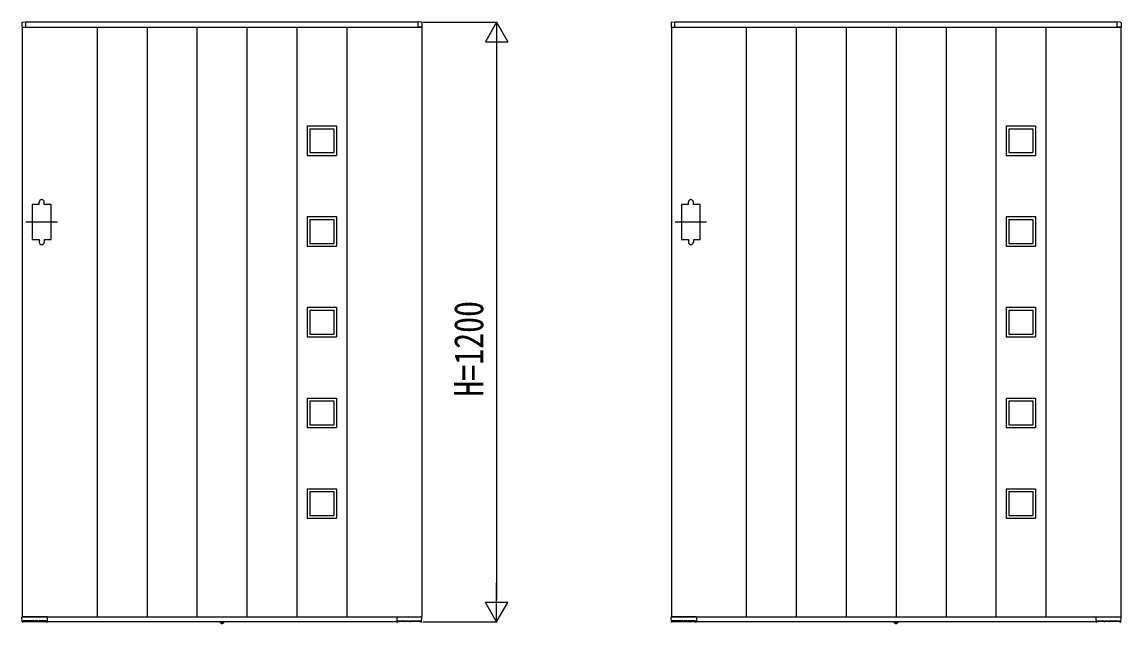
# Model space of a CAD drawing. Units: millimetres, scale not verified. Extents: x -8410 to 8410, y -5940 to 5940.
# Drawn here: x 790 to 2991, y 1846 to 3050 of the extents above; entities that cross this region are included whole.
import ezdxf
from ezdxf.enums import TextEntityAlignment as Align

# ---------------------------------------------------------------- set-up
doc = ezdxf.new("R2010")
doc.units = ezdxf.units.MM
doc.header["$LTSCALE"] = 30
doc.layers.add('0-2_YKK_A1', color=4, linetype='Continuous')
doc.layers.add('0-3_YKK_D', color=6, linetype='Continuous')
doc.styles.add('ＭＳ ゴシック', font='')
doc.styles.get('ＭＳ ゴシック').set_extended_font_data('MS Gothic')

msp = doc.modelspace()

# ---------------------------------------------------------------- linework, layer by layer
at = {"layer": '0-2_YKK_A1'}
for p, q in [((789.54, 3048.63), (789.54, 3040.5)), ((790.04, 3040), (790.04, 1860)), ((790.04, 3040), (1590.04, 3040)), ((790.04, 3040), (796.74, 3040)), ((790.95, 3050.13), (796.51, 3050.47)), ((796.74, 3040), (796.74, 3040)), ((1583.04, 3050), (797.04, 3050)), ((797.04, 3040), (797.04, 3050)), ((797.04, 3040.3), (797.04, 3049.97)), ((940.04, 3040), (940.04, 1860)), ((1040.04, 3040), (1040.04, 1860)), ((1140.04, 3040), (1140.04, 1860)), ((1240.04, 3040), (1240.04, 1860)), ((1340.04, 3040), (1340.04, 1860)), ((1440.04, 3040), (1440.04, 1860)), ((1583.04, 3040), (1583.04, 3050)), ((1583.04, 3040.3), (1583.04, 3049.97)), ((1590.04, 3040), (1583.34, 3040)), ((1583.34, 3040), (1583.34, 3040)), ((1589.13, 3050.13), (1583.57, 3050.47)), ((1590.04, 3040), (1590.04, 1860)), ((1590.54, 3048.63), (1590.54, 3040.5)), ((2089.54, 3048.63), (2089.54, 3040.5)), ((2090.04, 3040), (2090.04, 1860)), ((2090.04, 3040), (2990.04, 3040)), ((2090.04, 3040), (2096.74, 3040)), ((2090.95, 3050.13), (2096.51, 3050.47)), ((2096.74, 3040), (2096.74, 3040)), ((2983.04, 3050), (2097.04, 3050)), ((2097.04, 3040), (2097.04, 3050)), ((2097.04, 3040.3), (2097.04, 3049.97)), ((2240.04, 3040), (2240.04, 1860)), ((2340.04, 3040), (2340.04, 1860)), ((2440.04, 3040), (2440.04, 1860)), ((2540.04, 3040), (2540.04, 1860)), ((2640.04, 3040), (2640.04, 1860)), ((2740.04, 3040), (2740.04, 1860)), ((2840.04, 3040), (2840.04, 1860)), ((2983.04, 3040), (2983.04, 3050)), ((2983.04, 3040.3), (2983.04, 3049.97)), ((2990.04, 3040), (2983.34, 3040)), ((2983.34, 3040), (2983.34, 3040)), ((2989.13, 3050.13), (2983.57, 3050.47)), ((2990.04, 3040), (2990.04, 1860)), ((2990.54, 3048.63), (2990.54, 3040.5)), ((1360.54, 2842.5), (1360.54, 2783.5)), ((1360.54, 2842.5), (1419.54, 2842.5)), ((1419.54, 2842.5), (1419.54, 2783.5)), ((2760.54, 2842.5), (2760.54, 2783.5)), ((2760.54, 2842.5), (2819.54, 2842.5)), ((2819.54, 2842.5), (2819.54, 2783.5)), ((1366.04, 2837), (1366.04, 2789)), ((1366.04, 2837), (1414.04, 2837)), ((1414.04, 2837), (1414.04, 2789)), ((2766.04, 2837), (2766.04, 2789)), ((2766.04, 2837), (2814.04, 2837)), ((2814.04, 2837), (2814.04, 2789)), ((1360.54, 2783.5), (1419.54, 2783.5)), ((1366.04, 2789), (1414.04, 2789)), ((2760.54, 2783.5), (2819.54, 2783.5)), ((2766.04, 2789), (2814.04, 2789)), ((824.04, 2685), (824.04, 2690)), ((834.04, 2685), (834.04, 2690)), ((2124.04, 2685), (2124.04, 2690)), ((2134.04, 2685), (2134.04, 2690)), ((860.54, 2650), (797.54, 2650)), ((1360.54, 2661), (1360.54, 2602)), ((1360.54, 2661), (1419.54, 2661)), ((1366.04, 2655.5), (1366.04, 2607.5)), ((1366.04, 2655.5), (1414.04, 2655.5)), ((1414.04, 2655.5), (1414.04, 2607.5)), ((1419.54, 2661), (1419.54, 2602)), ((2160.54, 2650), (2097.54, 2650)), ((2760.54, 2661), (2760.54, 2602)), ((2760.54, 2661), (2819.54, 2661)), ((2766.04, 2655.5), (2766.04, 2607.5)), ((2766.04, 2655.5), (2814.04, 2655.5)), ((2814.04, 2655.5), (2814.04, 2607.5)), ((2819.54, 2661), (2819.54, 2602)), ((824.04, 2615), (824.04, 2610)), ((834.04, 2615), (834.04, 2610)), ((1360.54, 2602), (1419.54, 2602)), ((1366.04, 2607.5), (1414.04, 2607.5)), ((2124.04, 2615), (2124.04, 2610)), ((2134.04, 2615), (2134.04, 2610)), ((2760.54, 2602), (2819.54, 2602)), ((2766.04, 2607.5), (2814.04, 2607.5)), ((1360.54, 2479.5), (1360.54, 2420.5)), ((1360.54, 2479.5), (1419.54, 2479.5)), ((1366.04, 2474), (1366.04, 2426)), ((1366.04, 2474), (1414.04, 2474)), ((1414.04, 2474), (1414.04, 2426)), ((1419.54, 2479.5), (1419.54, 2420.5)), ((2760.54, 2479.5), (2760.54, 2420.5)), ((2760.54, 2479.5), (2819.54, 2479.5)), ((2766.04, 2474), (2766.04, 2426)), ((2766.04, 2474), (2814.04, 2474)), ((2814.04, 2474), (2814.04, 2426)), ((2819.54, 2479.5), (2819.54, 2420.5)), ((1366.04, 2426), (1414.04, 2426)), ((2766.04, 2426), (2814.04, 2426)), ((1360.54, 2420.5), (1419.54, 2420.5)), ((2760.54, 2420.5), (2819.54, 2420.5)), ((1360.54, 2298), (1360.54, 2239)), ((1360.54, 2298), (1419.54, 2298)), ((1366.04, 2292.5), (1366.04, 2244.5)), ((1366.04, 2292.5), (1414.04, 2292.5)), ((1414.04, 2292.5), (1414.04, 2244.5)), ((1419.54, 2298), (1419.54, 2239)), ((2760.54, 2298), (2760.54, 2239)), ((2760.54, 2298), (2819.54, 2298)), ((2766.04, 2292.5), (2766.04, 2244.5)), ((2766.04, 2292.5), (2814.04, 2292.5)), ((2814.04, 2292.5), (2814.04, 2244.5)), ((2819.54, 2298), (2819.54, 2239)), ((1360.54, 2239), (1419.54, 2239)), ((1366.04, 2244.5), (1414.04, 2244.5)), ((2760.54, 2239), (2819.54, 2239)), ((2766.04, 2244.5), (2814.04, 2244.5)), ((1360.54, 2116.5), (1360.54, 2057.5)), ((1360.54, 2116.5), (1419.54, 2116.5)), ((1419.54, 2116.5), (1419.54, 2057.5)), ((2760.54, 2116.5), (2760.54, 2057.5)), ((2760.54, 2116.5), (2819.54, 2116.5)), ((2819.54, 2116.5), (2819.54, 2057.5)), ((1366.04, 2111), (1366.04, 2063)), ((1366.04, 2111), (1414.04, 2111)), ((1414.04, 2111), (1414.04, 2063)), ((2766.04, 2111), (2766.04, 2063)), ((2766.04, 2111), (2814.04, 2111)), ((2814.04, 2111), (2814.04, 2063)), ((1360.54, 2057.5), (1419.54, 2057.5)), ((1366.04, 2063), (1414.04, 2063)), ((2760.54, 2057.5), (2819.54, 2057.5)), ((2766.04, 2063), (2814.04, 2063)), ((790.15, 1849.97), (789.57, 1859.47)), ((790.04, 1860), (1590.04, 1860)), ((839.74, 1860), (790.07, 1860)), ((791.4, 1849.5), (790.65, 1849.5)), ((791.9, 1849.99), (791.93, 1851.81)), ((791.91, 1850.5), (838.21, 1850.5)), ((812.83, 1852.1), (792.25, 1852.1)), ((813.15, 1851.81), (813.16, 1850.99)), ((814.88, 1850.99), (814.9, 1851.81)), ((821.87, 1852.1), (815.21, 1852.1)), ((822.18, 1851.81), (822.2, 1850.99)), ((823.92, 1850.99), (823.93, 1851.81)), ((837.87, 1852.1), (824.25, 1852.1)), ((834.14, 1852.1), (834.16, 1850.99)), ((838.18, 1851.81), (838.21, 1850.01)), ((839.54, 1849.52), (838.71, 1849.52)), ((840.04, 1860), (840.04, 1850)), ((840.04, 1859.7), (840.04, 1850.02)), ((1540.04, 1850), (840.04, 1850)), ((1186.13, 1849.5), (1186.22, 1850)), ((1186.13, 1849.5), (1186.3, 1848.53)), ((1186.13, 1849.5), (1193.95, 1849.5)), ((1186.22, 1850), (1193.86, 1850)), ((1190.04, 1845.8), (1190.04, 1850)), ((1193.95, 1849.5), (1193.78, 1848.53)), ((1193.95, 1849.5), (1193.86, 1850)), ((1540.04, 1860), (1540.04, 1850)), ((1540.04, 1859.7), (1540.04, 1850.02)), ((1540.34, 1860), (1590.01, 1860)), ((1540.54, 1849.52), (1541.37, 1849.52)), ((1541.9, 1851.81), (1541.87, 1850.01)), ((1588.17, 1850.5), (1541.87, 1850.5)), ((1542.21, 1852.1), (1555.83, 1852.1)), ((1545.94, 1852.1), (1545.92, 1850.99)), ((1556.16, 1850.99), (1556.15, 1851.81)), ((1557.9, 1851.81), (1557.88, 1850.99)), ((1558.21, 1852.1), (1564.87, 1852.1)), ((1565.2, 1850.99), (1565.18, 1851.81)), ((1566.93, 1851.81), (1566.92, 1850.99)), ((1567.25, 1852.1), (1587.83, 1852.1)), ((1588.18, 1849.99), (1588.15, 1851.81)), ((1588.68, 1849.5), (1589.43, 1849.5)), ((1589.93, 1849.97), (1590.51, 1859.47)), ((2090.15, 1849.97), (2089.57, 1859.47)), ((2090.04, 1860), (2990.04, 1860)), ((2139.74, 1860), (2090.07, 1860)), ((2091.4, 1849.5), (2090.65, 1849.5)), ((2091.9, 1849.99), (2091.93, 1851.81)), ((2091.91, 1850.5), (2138.21, 1850.5)), ((2112.83, 1852.1), (2092.25, 1852.1)), ((2113.15, 1851.81), (2113.16, 1850.99)), ((2114.88, 1850.99), (2114.9, 1851.81)), ((2121.87, 1852.1), (2115.21, 1852.1)), ((2122.18, 1851.81), (2122.2, 1850.99)), ((2123.92, 1850.99), (2123.93, 1851.81)), ((2137.87, 1852.1), (2124.25, 1852.1)), ((2134.14, 1852.1), (2134.16, 1850.99)), ((2138.18, 1851.81), (2138.21, 1850.01)), ((2139.54, 1849.52), (2138.71, 1849.52)), ((2140.04, 1860), (2140.04, 1850)), ((2140.04, 1859.7), (2140.04, 1850.02)), ((2940.04, 1850), (2140.04, 1850)), ((2536.13, 1849.5), (2536.22, 1850)), ((2536.13, 1849.5), (2536.3, 1848.53)), ((2536.13, 1849.5), (2543.95, 1849.5)), ((2536.22, 1850), (2543.86, 1850)), ((2540.04, 1845.8), (2540.04, 1850)), ((2543.95, 1849.5), (2543.78, 1848.53)), ((2543.95, 1849.5), (2543.86, 1850)), ((2940.04, 1860), (2940.04, 1850)), ((2940.04, 1859.7), (2940.04, 1850.02)), ((2940.34, 1860), (2990.01, 1860)), ((2940.54, 1849.52), (2941.37, 1849.52)), ((2941.9, 1851.81), (2941.87, 1850.01)), ((2988.17, 1850.5), (2941.87, 1850.5)), ((2942.21, 1852.1), (2955.83, 1852.1)), ((2945.94, 1852.1), (2945.92, 1850.99)), ((2956.16, 1850.99), (2956.15, 1851.81)), ((2957.9, 1851.81), (2957.88, 1850.99)), ((2958.21, 1852.1), (2964.87, 1852.1)), ((2965.2, 1850.99), (2965.18, 1851.81)), ((2966.93, 1851.81), (2966.92, 1850.99)), ((2967.25, 1852.1), (2987.83, 1852.1)), ((2988.18, 1849.99), (2988.15, 1851.81)), ((2988.68, 1849.5), (2989.43, 1849.5)), ((2989.93, 1849.97), (2990.51, 1859.47))]:
    msp.add_line(p, q, dxfattribs=at)
for points in [[(824.04, 2685), (810.04, 2685), (810.04, 2615), (824.04, 2615)], [(834.04, 2615), (848.04, 2615), (848.04, 2685), (834.04, 2685)], [(2124.04, 2685), (2110.04, 2685), (2110.04, 2615), (2124.04, 2615)], [(2134.04, 2615), (2148.04, 2615), (2148.04, 2685), (2134.04, 2685)], [(792.25, 1852.1), (792.11, 1852.07), (792.03, 1852.02), (791.99, 1851.97), (791.96, 1851.91), (791.94, 1851.86), (791.93, 1851.81)], [(813.15, 1851.81), (813.14, 1851.85), (813.13, 1851.9), (813.11, 1851.95), (813.08, 1851.99), (813.03, 1852.04), (812.95, 1852.08), (812.83, 1852.1)], [(815.21, 1852.1), (815.08, 1852.07), (815, 1852.02), (814.95, 1851.97), (814.92, 1851.91), (814.91, 1851.86), (814.9, 1851.81)], [(822.18, 1851.81), (822.18, 1851.85), (822.17, 1851.9), (822.14, 1851.95), (822.11, 1851.99), (822.06, 1852.04), (821.99, 1852.08), (821.87, 1852.1)], [(824.25, 1852.1), (824.11, 1852.07), (824.03, 1852.02), (823.99, 1851.97), (823.96, 1851.91), (823.94, 1851.86), (823.93, 1851.81)], [(838.18, 1851.81), (838.18, 1851.85), (838.17, 1851.9), (838.14, 1851.95), (838.11, 1851.99), (838.06, 1852.04), (837.99, 1852.08), (837.87, 1852.1)], [(1187.74, 1847.42), (1188.89, 1849.74), (1190.04, 1850.35)], [(1192.34, 1847.42), (1191.18, 1849.74), (1190.04, 1850.35)], [(1541.9, 1851.81), (1541.9, 1851.85), (1541.91, 1851.9), (1541.94, 1851.95), (1541.97, 1851.99), (1542.02, 1852.04), (1542.09, 1852.08), (1542.21, 1852.1)], [(1555.83, 1852.1), (1555.97, 1852.07), (1556.04, 1852.02), (1556.09, 1851.97), (1556.12, 1851.91), (1556.14, 1851.86), (1556.15, 1851.81)], [(1557.9, 1851.81), (1557.9, 1851.85), (1557.91, 1851.9), (1557.94, 1851.95), (1557.97, 1851.99), (1558.02, 1852.04), (1558.09, 1852.08), (1558.21, 1852.1)], [(1564.87, 1852.1), (1565, 1852.07), (1565.08, 1852.02), (1565.13, 1851.97), (1565.16, 1851.91), (1565.17, 1851.86), (1565.18, 1851.81)], [(1566.93, 1851.81), (1566.94, 1851.85), (1566.95, 1851.9), (1566.97, 1851.95), (1567, 1851.99), (1567.05, 1852.04), (1567.13, 1852.08), (1567.25, 1852.1)], [(1587.83, 1852.1), (1587.97, 1852.07), (1588.04, 1852.02), (1588.09, 1851.97), (1588.12, 1851.91), (1588.14, 1851.86), (1588.15, 1851.81)], [(2092.25, 1852.1), (2092.11, 1852.07), (2092.03, 1852.02), (2091.99, 1851.97), (2091.96, 1851.91), (2091.94, 1851.86), (2091.93, 1851.81)], [(2113.15, 1851.81), (2113.14, 1851.85), (2113.13, 1851.9), (2113.11, 1851.95), (2113.08, 1851.99), (2113.03, 1852.04), (2112.95, 1852.08), (2112.83, 1852.1)], [(2115.21, 1852.1), (2115.08, 1852.07), (2115, 1852.02), (2114.95, 1851.97), (2114.92, 1851.91), (2114.91, 1851.86), (2114.9, 1851.81)], [(2122.18, 1851.81), (2122.18, 1851.85), (2122.17, 1851.9), (2122.14, 1851.95), (2122.11, 1851.99), (2122.06, 1852.04), (2121.99, 1852.08), (2121.87, 1852.1)], [(2124.25, 1852.1), (2124.11, 1852.07), (2124.03, 1852.02), (2123.99, 1851.97), (2123.96, 1851.91), (2123.94, 1851.86), (2123.93, 1851.81)], [(2138.18, 1851.81), (2138.18, 1851.85), (2138.17, 1851.9), (2138.14, 1851.95), (2138.11, 1851.99), (2138.06, 1852.04), (2137.99, 1852.08), (2137.87, 1852.1)], [(2537.74, 1847.42), (2538.89, 1849.74), (2540.04, 1850.35)], [(2542.34, 1847.42), (2541.18, 1849.74), (2540.04, 1850.35)], [(2941.9, 1851.81), (2941.9, 1851.85), (2941.91, 1851.9), (2941.94, 1851.95), (2941.97, 1851.99), (2942.02, 1852.04), (2942.09, 1852.08), (2942.21, 1852.1)], [(2955.83, 1852.1), (2955.97, 1852.07), (2956.04, 1852.02), (2956.09, 1851.97), (2956.12, 1851.91), (2956.14, 1851.86), (2956.15, 1851.81)], [(2957.9, 1851.81), (2957.9, 1851.85), (2957.91, 1851.9), (2957.94, 1851.95), (2957.97, 1851.99), (2958.02, 1852.04), (2958.09, 1852.08), (2958.21, 1852.1)], [(2964.87, 1852.1), (2965, 1852.07), (2965.08, 1852.02), (2965.13, 1851.97), (2965.16, 1851.91), (2965.17, 1851.86), (2965.18, 1851.81)], [(2966.93, 1851.81), (2966.94, 1851.85), (2966.95, 1851.9), (2966.97, 1851.95), (2967, 1851.99), (2967.05, 1852.04), (2967.13, 1852.08), (2967.25, 1852.1)], [(2987.83, 1852.1), (2987.97, 1852.07), (2988.04, 1852.02), (2988.09, 1851.97), (2988.12, 1851.91), (2988.14, 1851.86), (2988.15, 1851.81)]]:
    msp.add_lwpolyline(points, dxfattribs=at)
for centre, radius, start, end in [((791.04, 3048.63), 1.5, 93.5, 180), ((790.04, 3040.5), 0.5, 180, 270), ((796.54, 3049.97), 0.5, 0, 93.5), ((796.74, 3040.3), 0.3, 270, 0), ((1583.54, 3049.97), 0.5, 86.5, 180), ((1583.34, 3040.3), 0.3, 180, 270), ((1589.04, 3048.63), 1.5, 0, 86.5), ((1590.04, 3040.5), 0.5, 270, 0), ((2091.04, 3048.63), 1.5, 93.5, 180), ((2090.04, 3040.5), 0.5, 180, 270), ((2096.54, 3049.97), 0.5, 0, 93.5), ((2096.74, 3040.3), 0.3, 270, 0), ((2983.54, 3049.97), 0.5, 86.5, 180), ((2983.34, 3040.3), 0.3, 180, 270), ((2989.04, 3048.63), 1.5, 0, 86.5), ((2990.04, 3040.5), 0.5, 270, 0), ((829.04, 2690), 5, 0, 180), ((2129.04, 2690), 5, 0, 180), ((829.04, 2610), 5, 180, 0), ((2129.04, 2610), 5, 180, 0), ((790.07, 1859.5), 0.5, 90, 183.5), ((790.65, 1850), 0.5, 183.5, 269.21081), ((791.4, 1850), 0.5, 269.18971, 359), ((813.66, 1851), 0.5, 181, 270), ((814.38, 1851), 0.5, 270, 359), ((822.7, 1851), 0.5, 181, 270), ((823.42, 1851), 0.5, 270, 359), ((834.66, 1851), 0.5, 181, 270), ((838.71, 1850.02), 0.5, 181.0014, 270.00152), ((839.54, 1850.02), 0.5, 270, 0), ((839.74, 1859.7), 0.3, 0, 90), ((1540.34, 1859.7), 0.3, 90, 180), ((1540.54, 1850.02), 0.5, 180, 270), ((1541.37, 1850.02), 0.5, 269.99848, 358.9986), ((1545.42, 1851), 0.5, 270, 359), ((1556.66, 1851), 0.5, 181, 270), ((1557.38, 1851), 0.5, 270, 359), ((1565.7, 1851), 0.5, 181, 270), ((1566.42, 1851), 0.5, 270, 359), ((1588.68, 1850), 0.5, 181, 270.81029), ((1589.43, 1850), 0.5, 270.78919, 356.5), ((1590.01, 1859.5), 0.5, 356.5, 90), ((2090.07, 1859.5), 0.5, 90, 183.5), ((2090.65, 1850), 0.5, 183.5, 269.21081), ((2091.4, 1850), 0.5, 269.18971, 359), ((2113.66, 1851), 0.5, 181, 270), ((2114.38, 1851), 0.5, 270, 359), ((2122.7, 1851), 0.5, 181, 270), ((2123.42, 1851), 0.5, 270, 359), ((2134.66, 1851), 0.5, 181, 270), ((2138.71, 1850.02), 0.5, 181.0014, 270.00152), ((2139.54, 1850.02), 0.5, 270, 0), ((2139.74, 1859.7), 0.3, 0, 90), ((2940.34, 1859.7), 0.3, 90, 180), ((2940.54, 1850.02), 0.5, 180, 270), ((2941.37, 1850.02), 0.5, 269.99848, 358.9986), ((2945.42, 1851), 0.5, 270, 359), ((2956.66, 1851), 0.5, 181, 270), ((2957.38, 1851), 0.5, 270, 359), ((2965.7, 1851), 0.5, 181, 270), ((2966.42, 1851), 0.5, 270, 359), ((2988.68, 1850), 0.5, 181, 270.81029), ((2989.43, 1850), 0.5, 270.78919, 356.5), ((2990.01, 1859.5), 0.5, 356.5, 90), ((1187.19, 1848.68), 0.9, 190, 239.36409), ((1190.04, 1853.5), 6.5, 239.36409, 300.63591), ((1192.89, 1848.68), 0.9, 300.63591, 350), ((2537.19, 1848.68), 0.9, 190, 239.36409), ((2540.04, 1853.5), 6.5, 239.36409, 300.63591), ((2542.89, 1848.68), 0.9, 300.63591, 350)]:
    msp.add_arc(centre, radius, start, end, dxfattribs=at)
at = {"layer": '0-3_YKK_D'}
for p, q in [((1592.04, 3050), (1741.04, 3050)), ((1740.04, 3050), (1717.54, 3011.03)), ((1740.04, 3050), (1762.54, 3011.03)), ((1740.04, 3050), (1740.04, 2972.06)), ((1717.54, 3011.03), (1762.54, 3011.03)), ((1740.04, 3005), (1740.04, 1895)), ((1740.04, 1850), (1740.04, 1927.94)), ((1740.04, 1850), (1717.54, 1888.97)), ((1762.54, 1888.97), (1717.54, 1888.97)), ((1740.04, 1850), (1762.54, 1888.97)), ((1592.04, 1850), (1741.04, 1850))]:
    msp.add_line(p, q, dxfattribs=at)

# ---------------------------------------------------------------- texts
at = {"layer": '0-3_YKK_D', "style": 'ＭＳ ゴシック', "width": 0.8}
msp.add_text('H=1200', height=58.65, rotation=90, dxfattribs=at).set_placement((1731.04, 2300.67), align=Align.BOTTOM_LEFT)

doc.saveas('drawing.dxf')
